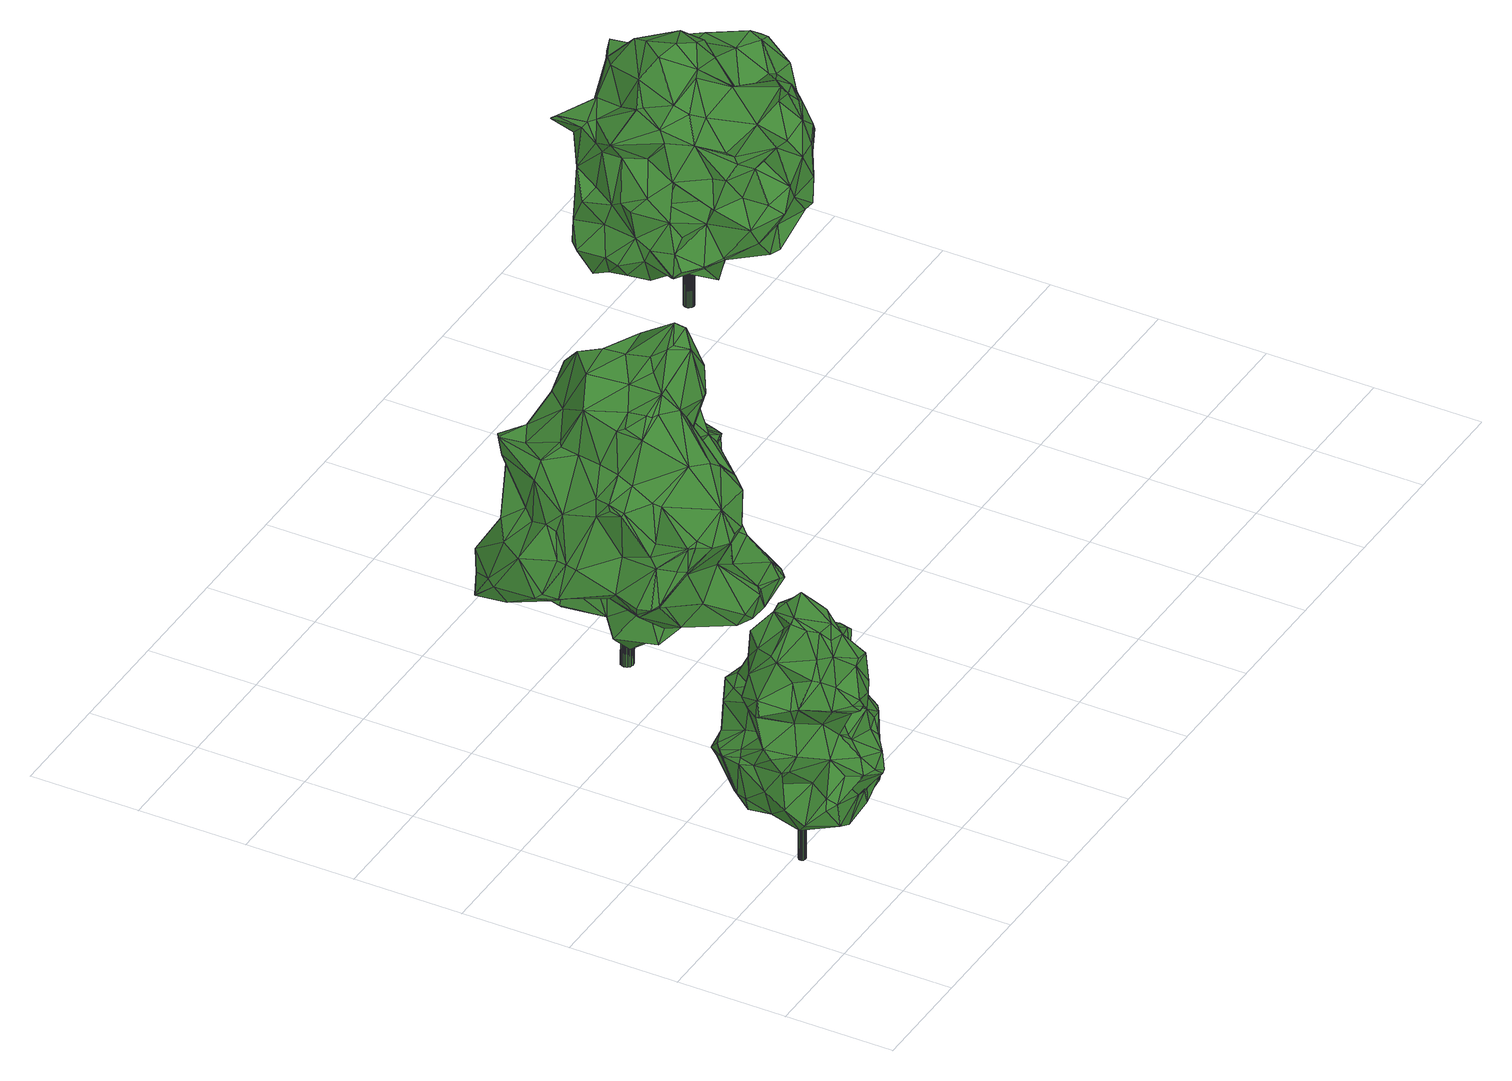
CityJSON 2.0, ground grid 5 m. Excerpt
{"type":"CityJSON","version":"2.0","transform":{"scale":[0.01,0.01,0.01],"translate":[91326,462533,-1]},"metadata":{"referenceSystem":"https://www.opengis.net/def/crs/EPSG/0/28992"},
"CityObjects":{
"tree1":{"type":"SolitaryVegetationObject","attributes":{"gtid":42,"crown_width_m":7.11,"crown_median_z":6.79,"trunk_H_m":6.56,"trunk_DBH_m":0.323,"trunk_radius_m":0.162,"trunk_base_height_m":0.23,"original_gtid":"42"},"geometry":[{"type":"Solid","lod":"3","boundaries":[[[[0,1,2]],[[3,4,5]],[[6,7,8]],[[6,8,9]],[[10,11,12]],[[13,14,15]],[[9,16,17]],[[18,19,20]],[[21,22,23]],[[4,24,5]],[[25,26,27]],[[28,29,30]],[[31,32,33]],[[34,35,33]],[[36,37,38]],[[39,40,12]],[[41,42,43]],[[28,30,44]],[[45,46,47]],[[47,48,45]],[[21,43,22]],[[6,49,7]],[[50,51,52]],[[53,54,55]],[[56,57,58]],[[59,60,61]],[[59,61,62]],[[40,63,64]],[[64,12,40]],[[65,12,64]],[[66,67,68]],[[69,70,71]],[[69,71,12]],[[27,72,25]],[[73,74,75]],[[76,77,78]],[[79,54,73]],[[12,11,39]],[[80,39,11]],[[81,82,83]],[[84,85,86]],[[87,88,89]],[[90,91,92]],[[15,93,94]],[[31,93,15]],[[92,95,96]],[[20,97,18]],[[91,98,92]],[[66,99,67]],[[100,37,101]],[[56,102,103]],[[104,103,102]],[[105,40,39]],[[58,93,106]],[[56,58,107]],[[13,15,94]],[[63,108,109]],[[40,108,63]],[[97,20,110]],[[111,97,110]],[[112,113,114]],[[86,85,115]],[[116,117,118]],[[117,53,55]],[[119,120,121]],[[34,122,35]],[[123,124,125]],[[126,125,124]],[[25,102,56]],[[79,127,1]],[[128,26,25]],[[128,25,68]],[[129,130,131]],[[132,133,59]],[[134,0,135]],[[130,136,137]],[[138,85,84]],[[30,29,139]],[[93,57,94]],[[93,58,57]],[[17,6,9]],[[15,32,31]],[[140,141,142]],[[98,95,92]],[[38,143,144]],[[122,145,35]],[[15,14,32]],[[146,7,49]],[[146,49,78]],[[101,37,147]],[[99,148,67]],[[149,150,29]],[[151,152,153]],[[154,115,133]],[[65,155,69]],[[95,156,96]],[[123,94,157]],[[158,88,129]],[[87,129,88]],[[98,159,95]],[[132,160,133]],[[115,59,133]],[[161,138,84]],[[31,145,93]],[[30,139,162]],[[146,163,148]],[[146,148,7]],[[97,164,165]],[[23,166,159]],[[151,153,86]],[[29,28,149]],[[103,157,56]],[[62,159,166]],[[62,95,159]],[[142,141,167]],[[23,159,98]],[[5,168,3]],[[128,18,26]],[[74,73,14]],[[119,169,170]],[[14,13,123]],[[14,123,74]],[[117,50,52]],[[171,169,121]],[[121,169,119]],[[59,115,60]],[[55,50,117]],[[107,172,173]],[[68,25,173]],[[40,105,108]],[[105,109,108]],[[132,59,166]],[[174,34,175]],[[130,87,134]],[[41,143,42]],[[173,25,56]],[[173,56,107]],[[128,67,176]],[[173,66,68]],[[9,66,173]],[[174,122,34]],[[53,177,54]],[[73,54,177]],[[21,178,149]],[[149,91,150]],[[79,75,127]],[[170,179,119]],[[120,119,179]],[[70,131,137]],[[180,181,182]],[[130,137,131]],[[36,183,184]],[[185,36,184]],[[139,29,150]],[[156,95,120]],[[89,54,1]],[[16,9,172]],[[141,67,148]],[[162,186,140]],[[139,186,162]],[[37,22,43]],[[104,187,126]],[[188,189,190]],[[161,84,135]],[[132,23,191]],[[12,65,69]],[[94,123,13]],[[110,150,91]],[[76,64,77]],[[134,152,136]],[[51,192,189]],[[62,120,95]],[[83,181,180]],[[86,115,154]],[[193,194,138]],[[140,186,18]],[[105,185,109]],[[169,195,170]],[[166,59,62]],[[105,39,185]],[[196,45,48]],[[98,178,23]],[[186,19,18]],[[155,76,82]],[[155,82,81]],[[117,52,197]],[[195,171,198]],[[176,141,140]],[[191,160,132]],[[151,154,199]],[[167,163,5]],[[164,200,170]],[[201,200,164]],[[196,1,127]],[[2,1,196]],[[136,130,134]],[[57,157,94]],[[144,44,202]],[[70,137,203]],[[71,70,203]],[[133,204,199]],[[17,205,206]],[[17,206,207]],[[208,51,188]],[[52,51,197]],[[148,163,141]],[[191,22,37]],[[209,196,127]],[[196,209,45]],[[2,114,193]],[[152,151,10]],[[193,135,2]],[[162,140,142]],[[7,99,8]],[[123,75,74]],[[6,181,49]],[[208,210,51]],[[111,164,97]],[[72,211,104]],[[202,24,212]],[[21,28,41]],[[207,182,181]],[[98,91,149]],[[178,98,149]],[[41,43,21]],[[197,51,210]],[[205,175,34]],[[75,213,127]],[[127,213,209]],[[31,33,35]],[[64,76,155]],[[64,155,65]],[[208,188,81]],[[117,214,215]],[[197,214,117]],[[61,216,62]],[[164,195,47]],[[164,170,195]],[[104,165,187]],[[165,217,187]],[[217,126,187]],[[217,218,126]],[[62,216,120]],[[75,79,73]],[[32,116,33]],[[89,219,54]],[[109,183,4]],[[176,140,18]],[[176,18,128]],[[141,176,67]],[[106,174,175]],[[85,138,115]],[[112,196,113]],[[89,88,219]],[[219,88,158]],[[220,209,213]],[[219,50,221]],[[50,55,221]],[[21,149,28]],[[23,178,21]],[[215,205,34]],[[48,198,196]],[[182,206,197]],[[195,169,171]],[[161,135,193]],[[222,216,61]],[[79,1,54]],[[70,190,131]],[[188,190,70]],[[128,68,67]],[[3,77,109]],[[4,3,109]],[[199,101,223]],[[204,101,199]],[[144,202,36]],[[138,194,222]],[[30,162,224]],[[174,106,145]],[[2,135,0]],[[154,151,86]],[[152,137,136]],[[210,180,182]],[[1,0,87]],[[0,134,87]],[[109,184,183]],[[138,60,115]],[[138,61,60]],[[120,216,121]],[[121,216,222]],[[54,221,55]],[[219,221,54]],[[222,61,138]],[[10,137,152]],[[186,139,19]],[[10,151,223]],[[110,19,150]],[[182,207,206]],[[129,192,219]],[[1,87,89]],[[110,91,225]],[[110,225,111]],[[44,144,28]],[[41,28,144]],[[168,226,227]],[[78,227,226]],[[16,172,106]],[[104,211,165]],[[47,217,165]],[[47,165,164]],[[132,166,23]],[[147,37,36]],[[124,123,157]],[[124,157,103]],[[44,24,202]],[[14,116,32]],[[73,116,14]],[[123,125,75]],[[106,93,145]],[[129,87,130]],[[70,69,188]],[[188,69,81]],[[155,81,69]],[[114,113,171]],[[17,16,175]],[[17,175,205]],[[142,224,162]],[[207,6,17]],[[63,109,77]],[[63,77,64]],[[167,141,163]],[[37,43,42]],[[215,214,206]],[[99,66,8]],[[10,223,147]],[[188,51,189]],[[56,157,57]],[[148,99,7]],[[106,175,16]],[[142,167,224]],[[210,182,197]],[[45,209,46]],[[96,156,201]],[[104,126,124]],[[104,124,103]],[[225,91,90]],[[225,90,111]],[[37,100,191]],[[163,146,168]],[[163,168,5]],[[37,143,38]],[[164,111,90]],[[121,194,171]],[[10,203,137]],[[215,206,205]],[[197,206,214]],[[203,10,12]],[[71,203,12]],[[9,8,66]],[[129,219,158]],[[219,51,50]],[[174,145,122]],[[150,19,139]],[[210,208,180]],[[20,19,110]],[[31,35,145]],[[100,160,191]],[[81,180,208]],[[81,83,180]],[[24,44,224]],[[5,224,167]],[[24,224,5]],[[30,224,44]],[[164,90,201]],[[96,201,92]],[[90,92,201]],[[144,143,41]],[[143,37,42]],[[126,228,125]],[[46,209,229]],[[220,229,209]],[[78,82,76]],[[170,200,156]],[[198,113,196]],[[198,171,113]],[[117,116,53]],[[177,53,116]],[[177,116,73]],[[156,179,170]],[[120,179,156]],[[72,102,25]],[[26,18,230]],[[27,230,72]],[[26,230,27]],[[18,97,230]],[[97,165,230]],[[48,47,198]],[[104,102,72]],[[211,230,165]],[[72,230,211]],[[154,133,199]],[[84,86,153]],[[161,193,138]],[[135,84,153]],[[135,153,134]],[[134,153,152]],[[168,227,3]],[[204,100,101]],[[6,207,181]],[[49,181,83]],[[191,23,22]],[[109,185,184]],[[49,82,78]],[[83,82,49]],[[199,223,151]],[[34,33,118]],[[215,118,117]],[[34,118,215]],[[116,118,33]],[[156,200,201]],[[114,2,112]],[[196,112,2]],[[47,195,198]],[[217,229,218]],[[202,212,183]],[[24,183,212]],[[202,183,36]],[[4,183,24]],[[171,194,114]],[[193,114,194]],[[121,222,194]],[[125,213,75]],[[228,213,125]],[[220,213,228]],[[168,146,226]],[[38,144,36]],[[147,223,101]],[[107,58,231]],[[106,231,58]],[[77,3,227]],[[77,227,78]],[[46,229,217]],[[173,172,9]],[[78,226,146]],[[160,100,204]],[[160,204,133]],[[147,80,11]],[[147,11,10]],[[172,107,231]],[[172,231,106]],[[218,229,220]],[[220,228,218]],[[218,228,126]],[[39,80,185]],[[36,185,80]],[[36,80,147]],[[46,217,47]],[[219,192,51]],[[189,192,190]],[[131,192,129]],[[190,192,131]],[[232,233,234]],[[232,234,235]],[[235,234,236]],[[235,236,237]],[[234,233,238]],[[234,238,236]],[[236,238,239]],[[236,239,237]],[[238,233,240]],[[238,240,239]],[[239,240,241]],[[239,241,237]],[[240,233,242]],[[240,242,241]],[[241,242,243]],[[241,243,237]],[[242,233,244]],[[242,244,243]],[[243,244,245]],[[243,245,237]],[[244,233,246]],[[244,246,245]],[[245,246,247]],[[245,247,237]],[[246,233,248]],[[246,248,247]],[[247,248,249]],[[247,249,237]],[[248,233,250]],[[248,250,249]],[[249,250,251]],[[249,251,237]],[[250,233,252]],[[250,252,251]],[[251,252,253]],[[251,253,237]],[[252,233,254]],[[252,254,253]],[[253,254,255]],[[253,255,237]],[[254,233,256]],[[254,256,255]],[[255,256,257]],[[255,257,237]],[[256,233,258]],[[256,258,257]],[[257,258,259]],[[257,259,237]],[[258,233,260]],[[258,260,259]],[[259,260,261]],[[259,261,237]],[[260,233,262]],[[260,262,261]],[[261,262,263]],[[261,263,237]],[[262,233,264]],[[262,264,263]],[[263,264,265]],[[263,265,237]],[[264,233,266]],[[264,266,265]],[[265,266,267]],[[265,267,237]],[[266,233,268]],[[266,268,267]],[[267,268,269]],[[267,269,237]],[[268,233,270]],[[268,270,269]],[[269,270,271]],[[269,271,237]],[[270,233,272]],[[270,272,271]],[[271,272,273]],[[271,273,237]],[[272,233,274]],[[272,274,273]],[[273,274,275]],[[273,275,237]],[[274,233,276]],[[274,276,275]],[[275,276,277]],[[275,277,237]],[[276,233,278]],[[276,278,277]],[[277,278,279]],[[277,279,237]],[[278,233,280]],[[278,280,279]],[[279,280,281]],[[279,281,237]],[[280,233,232]],[[280,232,281]],[[281,232,235]],[[281,235,237]]]]}]},
"tree2":{"type":"SolitaryVegetationObject","attributes":{"gtid":37,"crown_width_m":11.06,"crown_median_z":7.89,"trunk_H_m":7.24,"trunk_DBH_m":0.562,"trunk_radius_m":0.281,"trunk_base_height_m":0.65,"original_gtid":"37"},"geometry":[{"type":"Solid","lod":"3","boundaries":[[[[282,283,284]],[[285,286,287]],[[288,289,290]],[[291,292,293]],[[294,295,296]],[[297,298,299]],[[300,287,301]],[[287,286,301]],[[302,303,304]],[[305,306,307]],[[308,286,285]],[[309,310,311]],[[285,312,308]],[[313,314,315]],[[311,316,309]],[[317,318,298]],[[319,320,321]],[[322,301,286]],[[319,321,323]],[[324,287,300]],[[325,326,327]],[[328,326,325]],[[329,300,301]],[[330,331,321]],[[332,333,334]],[[309,334,333]],[[335,336,337]],[[338,336,335]],[[339,340,293]],[[341,342,343]],[[323,343,342]],[[344,345,346]],[[335,347,348]],[[285,349,312]],[[350,351,283]],[[352,302,353]],[[354,355,356]],[[357,308,358]],[[359,330,360]],[[361,357,358]],[[362,363,364]],[[341,359,365]],[[331,359,341]],[[366,340,367]],[[368,369,370]],[[371,372,373]],[[295,372,371]],[[374,375,376]],[[367,340,339]],[[377,378,379]],[[304,380,302]],[[313,381,382]],[[287,324,285]],[[383,384,385]],[[386,385,384]],[[387,352,388]],[[389,390,391]],[[392,390,389]],[[322,286,308]],[[332,334,393]],[[391,394,395]],[[396,397,398]],[[399,400,401]],[[402,342,403]],[[404,405,406]],[[358,312,407]],[[358,308,312]],[[395,310,408]],[[395,408,391]],[[312,409,407]],[[410,407,409]],[[367,411,412]],[[324,349,285]],[[290,413,414]],[[297,415,416]],[[417,418,419]],[[310,383,311]],[[385,311,383]],[[398,420,348]],[[312,349,338]],[[421,422,423]],[[387,424,425]],[[424,387,426]],[[380,304,427]],[[380,427,428]],[[344,300,329]],[[329,429,344]],[[324,346,349]],[[324,344,346]],[[430,374,431]],[[306,411,307]],[[432,307,411]],[[361,433,434]],[[386,384,395]],[[414,435,436]],[[437,438,417]],[[439,295,294]],[[313,315,437]],[[361,440,357]],[[441,297,442]],[[443,444,371]],[[404,445,446]],[[447,428,448]],[[449,434,450]],[[423,450,434]],[[451,452,453]],[[413,443,373]],[[302,352,387]],[[454,455,456]],[[377,379,305]],[[457,305,379]],[[369,381,458]],[[382,381,369]],[[403,459,402]],[[403,460,459]],[[461,431,462]],[[434,433,421]],[[395,463,386]],[[464,465,466]],[[297,467,415]],[[297,468,467]],[[430,405,404]],[[437,370,458]],[[469,466,470]],[[315,438,437]],[[315,471,438]],[[365,471,315]],[[457,468,305]],[[331,330,359]],[[331,343,323]],[[300,344,324]],[[371,296,295]],[[306,305,296]],[[294,296,305]],[[330,321,472]],[[472,321,320]],[[473,474,426]],[[290,289,443]],[[354,475,355]],[[321,331,323]],[[348,409,335]],[[426,387,388]],[[426,388,473]],[[392,363,390]],[[341,343,331]],[[284,476,293]],[[398,348,396]],[[347,396,348]],[[477,413,478]],[[354,318,475]],[[479,475,318]],[[425,424,480]],[[361,481,482]],[[483,304,303]],[[391,390,394]],[[363,394,390]],[[484,485,486]],[[425,487,488]],[[325,489,328]],[[486,425,490]],[[395,384,310]],[[383,310,384]],[[325,327,491]],[[347,332,492]],[[312,338,409]],[[493,412,289]],[[417,438,418]],[[458,370,369]],[[341,365,314]],[[444,443,289]],[[444,289,412]],[[413,435,414]],[[488,494,425]],[[495,492,332]],[[332,393,495]],[[290,436,288]],[[387,425,494]],[[335,409,338]],[[496,497,498]],[[436,499,288]],[[436,435,499]],[[360,418,471]],[[500,357,440]],[[368,370,421]],[[486,485,425]],[[350,501,364]],[[351,350,364]],[[398,368,420]],[[288,502,503]],[[305,432,377]],[[307,432,305]],[[433,410,421]],[[504,505,320]],[[413,290,443]],[[301,322,500]],[[309,333,506]],[[424,426,474]],[[459,505,504]],[[507,508,509]],[[337,333,332]],[[364,363,510]],[[468,511,305]],[[476,283,351]],[[419,479,449]],[[462,431,380]],[[462,380,428]],[[371,444,296]],[[306,296,444]],[[512,491,327]],[[367,339,411]],[[487,485,513]],[[382,424,474]],[[468,456,467]],[[457,456,468]],[[353,376,514]],[[446,328,489]],[[313,474,314]],[[414,436,290]],[[476,515,293]],[[516,517,514]],[[358,407,433]],[[417,370,437]],[[506,337,336]],[[433,407,410]],[[431,405,430]],[[466,405,431]],[[301,456,455]],[[518,406,465]],[[308,500,322]],[[403,342,341]],[[468,519,511]],[[399,363,400]],[[282,501,350]],[[309,316,334]],[[520,339,521]],[[522,451,453]],[[453,378,522]],[[378,377,522]],[[522,377,432]],[[305,511,294]],[[495,490,523]],[[469,524,525]],[[526,503,502]],[[487,425,485]],[[368,398,369]],[[483,508,393]],[[527,491,528]],[[529,491,512]],[[361,358,433]],[[357,500,308]],[[530,482,456]],[[359,471,365]],[[360,471,359]],[[293,515,521]],[[293,521,339]],[[421,423,434]],[[419,450,423]],[[531,477,475]],[[356,475,477]],[[418,479,419]],[[351,532,476]],[[422,421,370]],[[422,370,417]],[[449,450,419]],[[475,356,355]],[[364,501,362]],[[362,524,469]],[[354,298,318]],[[299,298,354]],[[410,409,420]],[[348,420,409]],[[454,457,379]],[[379,533,454]],[[505,528,534]],[[498,479,535]],[[534,472,505]],[[309,506,310]],[[352,536,388]],[[338,345,336]],[[508,484,486]],[[408,506,537]],[[460,403,474]],[[473,460,474]],[[361,482,440]],[[339,520,411]],[[526,502,512]],[[306,444,411]],[[538,446,489]],[[302,387,509]],[[412,411,444]],[[353,536,352]],[[323,402,319]],[[479,318,449]],[[366,518,340]],[[367,412,366]],[[539,528,491]],[[449,318,317]],[[449,317,434]],[[540,541,542]],[[353,380,376]],[[302,380,353]],[[402,323,342]],[[313,382,474]],[[320,505,472]],[[314,474,403]],[[314,403,341]],[[347,492,396]],[[507,509,387]],[[494,488,507]],[[494,507,387]],[[345,537,506]],[[469,447,448]],[[448,362,469]],[[473,543,460]],[[459,460,543]],[[429,544,344]],[[536,543,388]],[[545,435,531]],[[505,527,528]],[[469,525,464]],[[466,469,464]],[[302,509,303]],[[506,336,345]],[[545,534,435]],[[544,546,378]],[[448,428,386]],[[408,310,506]],[[362,394,363]],[[391,537,389]],[[462,428,547]],[[462,547,461]],[[365,315,314]],[[548,478,439]],[[413,372,439]],[[533,455,454]],[[411,522,432]],[[484,513,485]],[[424,382,549]],[[349,346,338]],[[345,338,346]],[[408,537,391]],[[344,537,345]],[[420,368,410]],[[550,369,397]],[[479,497,475]],[[498,497,479]],[[535,330,496]],[[550,549,382]],[[528,539,534]],[[435,534,499]],[[443,371,373]],[[413,477,435]],[[531,435,477]],[[421,410,368]],[[499,534,539]],[[497,545,531]],[[319,504,320]],[[459,504,319]],[[531,475,497]],[[363,392,400]],[[389,400,392]],[[344,544,537]],[[466,465,406]],[[501,541,524]],[[501,524,362]],[[373,372,413]],[[376,380,431]],[[512,499,539]],[[294,511,439]],[[509,508,303]],[[483,303,508]],[[364,532,351]],[[416,481,442]],[[404,406,518]],[[292,282,284]],[[292,284,293]],[[520,521,515]],[[319,402,459]],[[532,515,476]],[[532,520,515]],[[328,526,326]],[[439,372,295]],[[430,538,375]],[[430,446,538]],[[301,455,329]],[[551,543,536]],[[417,419,422]],[[423,422,419]],[[530,456,301]],[[364,510,552]],[[451,552,510]],[[304,483,553]],[[483,393,553]],[[316,385,427]],[[316,427,304]],[[506,333,337]],[[360,330,535]],[[545,472,534]],[[430,375,374]],[[452,510,363]],[[438,471,418]],[[554,425,480]],[[490,425,555]],[[466,406,405]],[[492,549,397]],[[492,397,396]],[[554,555,425]],[[369,398,397]],[[412,503,366]],[[439,478,413]],[[538,489,325]],[[376,375,514]],[[525,541,540]],[[556,446,445]],[[556,445,503]],[[467,482,415]],[[415,482,416]],[[533,329,455]],[[544,533,546]],[[544,429,533]],[[329,533,429]],[[378,533,379]],[[546,533,378]],[[530,301,482]],[[301,500,482]],[[550,382,369]],[[437,458,381]],[[437,381,313]],[[479,418,535]],[[360,535,418]],[[385,316,311]],[[304,553,316]],[[386,428,427]],[[386,427,385]],[[524,541,525]],[[545,557,472]],[[299,519,468]],[[299,468,297]],[[356,558,354]],[[299,558,519]],[[558,299,354]],[[526,512,327]],[[327,326,526]],[[517,353,514]],[[288,503,289]],[[493,289,503]],[[454,456,457]],[[507,513,508]],[[298,297,441]],[[298,441,317]],[[434,317,441]],[[548,439,511]],[[456,482,467]],[[539,491,529]],[[539,529,512]],[[507,488,513]],[[487,513,488]],[[376,431,374]],[[347,335,337]],[[496,557,497]],[[461,466,431]],[[337,332,347]],[[518,464,540]],[[464,525,540]],[[505,516,527]],[[516,551,517]],[[517,551,353]],[[353,551,536]],[[505,559,516]],[[516,559,551]],[[505,459,559]],[[480,424,549]],[[508,490,393]],[[486,490,508]],[[393,490,495]],[[448,386,463]],[[448,463,362]],[[523,555,554]],[[556,328,446]],[[404,446,430]],[[526,328,556]],[[503,526,556]],[[284,283,476]],[[560,518,540]],[[522,552,451]],[[491,516,514]],[[495,523,492]],[[549,492,523]],[[516,491,527]],[[394,362,463]],[[452,363,399]],[[452,399,453]],[[388,543,473]],[[459,543,559]],[[551,559,543]],[[508,513,484]],[[416,442,297]],[[518,445,404]],[[366,445,518]],[[503,445,366]],[[520,552,411]],[[493,503,412]],[[288,499,512]],[[452,451,510]],[[498,535,496]],[[532,552,520]],[[491,514,561]],[[477,478,356]],[[340,560,293]],[[340,518,560]],[[560,291,293]],[[532,364,552]],[[411,552,522]],[[330,472,557]],[[461,470,466]],[[469,470,447]],[[461,447,470]],[[464,518,465]],[[288,512,502]],[[447,547,428]],[[447,461,547]],[[491,561,325]],[[538,561,375]],[[325,561,538]],[[514,375,561]],[[548,519,558]],[[511,519,548]],[[548,558,478]],[[558,356,478]],[[394,463,395]],[[549,523,480]],[[523,554,480]],[[490,555,523]],[[350,283,282]],[[330,557,496]],[[497,557,545]],[[401,378,453]],[[401,544,378]],[[553,334,316]],[[393,334,553]],[[453,399,401]],[[416,482,481]],[[544,562,537]],[[389,537,562]],[[401,562,544]],[[389,562,400]],[[400,562,401]],[[560,540,542]],[[550,397,549]],[[361,434,481]],[[441,442,481]],[[441,481,434]],[[541,501,542]],[[282,542,501]],[[292,542,282]],[[292,291,542]],[[560,542,291]],[[500,440,482]],[[563,564,565]],[[563,565,566]],[[566,565,567]],[[566,567,568]],[[565,564,569]],[[565,569,567]],[[567,569,570]],[[567,570,568]],[[569,564,571]],[[569,571,570]],[[570,571,572]],[[570,572,568]],[[571,564,573]],[[571,573,572]],[[572,573,574]],[[572,574,568]],[[573,564,575]],[[573,575,574]],[[574,575,576]],[[574,576,568]],[[575,564,577]],[[575,577,576]],[[576,577,578]],[[576,578,568]],[[577,564,579]],[[577,579,578]],[[578,579,580]],[[578,580,568]],[[579,564,581]],[[579,581,580]],[[580,581,582]],[[580,582,568]],[[581,564,583]],[[581,583,582]],[[582,583,584]],[[582,584,568]],[[583,564,585]],[[583,585,584]],[[584,585,586]],[[584,586,568]],[[585,564,587]],[[585,587,586]],[[586,587,588]],[[586,588,568]],[[587,564,589]],[[587,589,588]],[[588,589,590]],[[588,590,568]],[[589,564,591]],[[589,591,590]],[[590,591,592]],[[590,592,568]],[[591,564,593]],[[591,593,592]],[[592,593,594]],[[592,594,568]],[[593,564,595]],[[593,595,594]],[[594,595,596]],[[594,596,568]],[[595,564,597]],[[595,597,596]],[[596,597,598]],[[596,598,568]],[[597,564,599]],[[597,599,598]],[[598,599,600]],[[598,600,568]],[[599,564,601]],[[599,601,600]],[[600,601,602]],[[600,602,568]],[[601,564,603]],[[601,603,602]],[[602,603,604]],[[602,604,568]],[[603,564,605]],[[603,605,604]],[[604,605,606]],[[604,606,568]],[[605,564,607]],[[605,607,606]],[[606,607,608]],[[606,608,568]],[[607,564,609]],[[607,609,608]],[[608,609,610]],[[608,610,568]],[[609,564,611]],[[609,611,610]],[[610,611,612]],[[610,612,568]],[[611,564,563]],[[611,563,612]],[[612,563,566]],[[612,566,568]]]]}]},
"tree3":{"type":"SolitaryVegetationObject","attributes":{"gtid":50,"crown_width_m":9.69,"crown_median_z":6.22,"trunk_H_m":6.65,"trunk_DBH_m":0.458,"trunk_radius_m":0.229,"trunk_base_height_m":-0.43,"original_gtid":"50"},"geometry":[{"type":"Solid","lod":"3","boundaries":[[[[613,614,615]],[[616,617,618]],[[619,620,621]],[[622,623,624]],[[625,626,627]],[[628,629,630]],[[631,632,633]],[[634,631,633]],[[635,636,637]],[[638,627,639]],[[640,641,642]],[[643,644,645]],[[644,646,645]],[[647,648,649]],[[650,651,652]],[[653,628,654]],[[655,656,657]],[[658,659,660]],[[661,662,663]],[[661,664,665]],[[661,665,666]],[[666,667,668]],[[669,629,670]],[[657,671,672]],[[673,672,671]],[[668,667,674]],[[673,671,675]],[[673,675,676]],[[677,654,678]],[[678,654,628]],[[679,680,681]],[[659,682,683]],[[659,683,684]],[[656,655,685]],[[686,687,685]],[[686,685,655]],[[688,652,676]],[[657,689,655]],[[690,634,632]],[[691,692,660]],[[693,694,695]],[[670,683,682]],[[663,696,697]],[[658,698,682]],[[637,636,628]],[[699,622,700]],[[658,682,659]],[[701,702,703]],[[704,705,706]],[[704,706,707]],[[708,689,657]],[[709,623,710]],[[628,630,637]],[[680,679,711]],[[712,713,714]],[[658,660,715]],[[716,698,658]],[[640,639,641]],[[717,718,648]],[[719,720,721]],[[722,723,724]],[[725,726,727]],[[728,650,729]],[[730,618,666]],[[615,731,732]],[[615,732,733]],[[709,734,735]],[[736,737,625]],[[652,651,707]],[[661,666,668]],[[738,675,739]],[[706,740,741]],[[740,742,741]],[[711,743,643]],[[644,643,743]],[[744,745,620]],[[744,620,746]],[[747,621,748]],[[749,750,751]],[[749,751,697]],[[752,753,754]],[[755,711,756]],[[731,615,614]],[[714,697,751]],[[692,757,619]],[[728,758,699]],[[700,624,759]],[[749,760,761]],[[629,762,719]],[[669,762,629]],[[715,761,760]],[[716,658,715]],[[763,716,715]],[[759,624,764]],[[623,764,624]],[[681,743,755]],[[765,721,617]],[[765,766,767]],[[766,635,767]],[[749,697,760]],[[614,768,769]],[[722,724,770]],[[749,771,772]],[[625,627,736]],[[636,635,678]],[[627,641,639]],[[735,734,736]],[[736,734,773]],[[774,702,613]],[[775,776,727]],[[777,758,728]],[[681,756,679]],[[641,626,642]],[[778,764,623]],[[779,737,780]],[[781,779,782]],[[725,783,784]],[[690,780,634]],[[785,662,661]],[[763,786,787]],[[763,787,788]],[[712,751,750]],[[764,778,789]],[[790,780,690]],[[791,744,717]],[[792,793,794]],[[677,701,654]],[[725,705,783]],[[795,796,645]],[[795,694,796]],[[797,798,799]],[[745,800,748]],[[801,748,800]],[[802,743,681]],[[803,729,804]],[[730,759,618]],[[655,805,806]],[[711,643,680]],[[807,655,806]],[[805,808,809]],[[732,731,753]],[[663,810,811]],[[769,768,812]],[[640,813,639]],[[636,678,628]],[[814,673,815]],[[635,816,678]],[[619,757,620]],[[766,816,635]],[[623,709,778]],[[817,778,709]],[[710,734,709]],[[710,773,734]],[[818,681,680]],[[768,819,813]],[[819,820,813]],[[821,697,696]],[[822,689,823]],[[824,825,826]],[[712,681,713]],[[703,684,683]],[[703,683,653]],[[616,618,759]],[[827,796,828]],[[828,796,829]],[[657,672,708]],[[632,790,690]],[[660,830,691]],[[659,830,660]],[[619,771,831]],[[638,832,766]],[[719,630,629]],[[704,833,705]],[[834,835,829]],[[831,771,749]],[[780,737,634]],[[642,626,812]],[[747,836,772]],[[837,797,799]],[[837,799,838]],[[828,829,835]],[[688,676,804]],[[641,627,626]],[[773,737,736]],[[795,770,695]],[[681,818,713]],[[738,839,777]],[[840,839,738]],[[794,793,782]],[[808,649,841]],[[818,727,842]],[[748,743,843]],[[618,844,845]],[[846,847,806]],[[714,751,712]],[[842,727,726]],[[634,737,848]],[[631,634,848]],[[823,708,835]],[[823,835,834]],[[849,705,725]],[[790,850,780]],[[779,780,850]],[[819,851,852]],[[661,811,810]],[[661,810,664]],[[806,850,790]],[[837,838,697]],[[697,838,786]],[[782,779,850]],[[634,633,632]],[[853,699,758]],[[812,768,642]],[[668,785,661]],[[692,854,660]],[[813,820,639]],[[790,632,855]],[[790,855,806]],[[701,613,702]],[[747,772,771]],[[740,705,849]],[[806,856,850]],[[676,675,738]],[[740,776,742]],[[740,849,776]],[[857,858,783]],[[857,783,833]],[[794,718,792]],[[653,654,703]],[[848,737,773]],[[728,699,859]],[[728,859,650]],[[860,700,858]],[[788,861,763]],[[743,711,755]],[[728,729,777]],[[862,815,652]],[[862,652,741]],[[679,756,711]],[[842,726,784]],[[784,726,725]],[[863,631,848]],[[739,840,738]],[[853,864,699]],[[753,718,865]],[[753,865,754]],[[645,827,866]],[[645,866,643]],[[810,842,784]],[[616,867,765]],[[655,689,822]],[[655,822,805]],[[775,742,776]],[[863,855,631]],[[708,823,689]],[[861,788,670]],[[833,707,857]],[[868,869,757]],[[637,767,635]],[[833,783,705]],[[760,697,786]],[[765,767,721]],[[675,656,739]],[[620,869,746]],[[754,746,869]],[[870,758,777]],[[623,622,864]],[[699,864,622]],[[676,815,673]],[[652,815,676]],[[775,727,680]],[[819,816,832]],[[694,693,871]],[[863,839,872]],[[710,864,873]],[[674,797,668]],[[719,797,674]],[[772,750,749]],[[808,841,856]],[[643,866,680]],[[765,617,616]],[[713,663,714]],[[739,874,840]],[[721,767,630]],[[637,630,767]],[[763,861,716]],[[875,692,691]],[[873,853,870]],[[863,873,870]],[[853,758,870]],[[670,716,861]],[[796,827,645]],[[622,624,700]],[[744,800,745]],[[621,620,745]],[[621,745,748]],[[782,850,856]],[[697,714,663]],[[620,757,869]],[[852,701,677]],[[852,677,816]],[[755,756,681]],[[694,871,834]],[[842,713,818]],[[797,821,662]],[[737,779,876]],[[837,697,821]],[[650,859,860]],[[860,859,700]],[[803,777,729]],[[862,814,815]],[[804,729,650]],[[782,793,826]],[[777,839,870]],[[754,868,752]],[[826,877,812]],[[753,877,826]],[[752,691,733]],[[752,733,753]],[[853,873,864]],[[873,863,848]],[[873,848,710]],[[710,623,864]],[[710,848,773]],[[878,840,874]],[[878,874,879]],[[737,876,625]],[[876,781,825]],[[876,825,626]],[[781,782,825]],[[614,769,731]],[[769,812,877]],[[731,769,877]],[[797,662,785]],[[797,785,668]],[[715,660,854]],[[703,702,684]],[[692,619,854]],[[619,831,854]],[[761,715,854]],[[784,783,810]],[[810,783,858]],[[854,749,761]],[[854,831,749]],[[687,874,739]],[[629,683,670]],[[653,683,629]],[[701,703,654]],[[694,829,796]],[[812,626,824]],[[812,824,826]],[[814,775,827]],[[719,721,630]],[[814,862,775]],[[670,682,698]],[[830,615,691]],[[732,753,733]],[[739,656,687]],[[657,656,671]],[[675,671,656]],[[753,731,877]],[[851,819,880]],[[851,880,701]],[[816,819,852]],[[813,640,768]],[[777,803,738]],[[744,746,881]],[[615,733,691]],[[823,871,822]],[[770,801,722]],[[644,801,646]],[[748,801,644]],[[651,857,707]],[[879,874,882]],[[688,804,650]],[[882,874,687]],[[856,809,808]],[[760,763,715]],[[670,698,716]],[[642,768,640]],[[718,883,746]],[[639,820,832]],[[883,881,746]],[[629,628,653]],[[706,705,740]],[[650,860,651]],[[652,706,741]],[[828,835,884]],[[631,855,632]],[[839,863,870]],[[674,720,719]],[[826,825,782]],[[778,867,616]],[[680,727,818]],[[885,747,748]],[[826,793,753]],[[663,713,842]],[[718,753,793]],[[792,718,793]],[[644,743,748]],[[701,880,613]],[[684,702,659]],[[659,702,774]],[[764,789,759]],[[816,677,678]],[[741,775,862]],[[772,836,750]],[[885,836,747]],[[720,844,721]],[[760,786,763]],[[824,626,825]],[[626,625,876]],[[834,829,694]],[[882,807,847]],[[827,775,680]],[[846,855,872]],[[806,855,846]],[[667,845,844]],[[674,667,844]],[[646,801,645]],[[801,800,722]],[[858,665,810]],[[666,665,730]],[[669,670,788]],[[879,872,839]],[[846,872,879]],[[859,699,700]],[[795,695,694]],[[724,695,770]],[[817,886,778]],[[791,717,723]],[[693,723,717]],[[717,648,647]],[[645,801,795]],[[752,868,691]],[[875,691,868]],[[875,868,692]],[[770,795,801]],[[833,704,707]],[[881,883,887]],[[881,887,744]],[[638,639,832]],[[816,766,832]],[[852,851,701]],[[768,614,880]],[[768,880,819]],[[614,613,880]],[[747,771,621]],[[619,621,771]],[[750,836,712]],[[805,822,808]],[[721,844,617]],[[693,717,871]],[[775,741,742]],[[647,871,717]],[[808,822,871]],[[808,871,649]],[[647,649,871]],[[823,834,871]],[[837,821,797]],[[720,674,844]],[[856,841,782]],[[648,841,649]],[[794,841,648]],[[794,782,841]],[[765,867,766]],[[876,779,781]],[[661,663,811]],[[766,886,638]],[[817,638,886]],[[867,886,766]],[[867,778,886]],[[616,789,778]],[[748,843,885]],[[757,692,868]],[[663,842,810]],[[617,844,618]],[[807,806,847]],[[754,865,746]],[[718,746,865]],[[846,879,847]],[[805,809,806]],[[856,806,809]],[[693,695,724]],[[819,832,820]],[[788,762,669]],[[797,762,798]],[[798,762,788]],[[719,762,797]],[[863,872,855]],[[804,676,803]],[[676,738,803]],[[718,887,883]],[[838,799,786]],[[652,707,706]],[[827,680,866]],[[798,788,799]],[[651,860,857]],[[860,858,857]],[[662,696,663]],[[821,696,662]],[[807,686,655]],[[802,681,843]],[[802,843,743]],[[836,885,843]],[[836,843,681]],[[836,681,712]],[[868,754,869]],[[725,727,849]],[[858,700,888]],[[828,884,827]],[[814,827,884]],[[835,708,672]],[[835,672,884]],[[673,884,672]],[[673,814,884]],[[807,882,686]],[[687,686,882]],[[847,879,882]],[[666,618,845]],[[667,666,845]],[[840,878,839]],[[879,839,878]],[[616,759,789]],[[627,638,889]],[[735,736,889]],[[627,889,736]],[[817,889,638]],[[817,709,889]],[[735,889,709]],[[693,724,723]],[[791,723,744]],[[800,744,723]],[[800,723,722]],[[830,774,615]],[[830,659,774]],[[656,685,687]],[[774,613,615]],[[759,730,888]],[[759,888,700]],[[888,665,858]],[[810,665,664]],[[888,730,665]],[[688,650,652]],[[717,887,718]],[[744,887,717]],[[794,648,718]],[[799,787,786]],[[799,788,787]],[[727,776,849]],[[890,891,892]],[[890,892,893]],[[893,892,894]],[[893,894,895]],[[892,891,896]],[[892,896,894]],[[894,896,897]],[[894,897,895]],[[896,891,898]],[[896,898,897]],[[897,898,899]],[[897,899,895]],[[898,891,900]],[[898,900,899]],[[899,900,901]],[[899,901,895]],[[900,891,902]],[[900,902,901]],[[901,902,903]],[[901,903,895]],[[902,891,904]],[[902,904,903]],[[903,904,905]],[[903,905,895]],[[904,891,906]],[[904,906,905]],[[905,906,907]],[[905,907,895]],[[906,891,908]],[[906,908,907]],[[907,908,909]],[[907,909,895]],[[908,891,910]],[[908,910,909]],[[909,910,911]],[[909,911,895]],[[910,891,912]],[[910,912,911]],[[911,912,913]],[[911,913,895]],[[912,891,914]],[[912,914,913]],[[913,914,915]],[[913,915,895]],[[914,891,916]],[[914,916,915]],[[915,916,917]],[[915,917,895]],[[916,891,918]],[[916,918,917]],[[917,918,919]],[[917,919,895]],[[918,891,920]],[[918,920,919]],[[919,920,921]],[[919,921,895]],[[920,891,922]],[[920,922,921]],[[921,922,923]],[[921,923,895]],[[922,891,924]],[[922,924,923]],[[923,924,925]],[[923,925,895]],[[924,891,926]],[[924,926,925]],[[925,926,927]],[[925,927,895]],[[926,891,928]],[[926,928,927]],[[927,928,929]],[[927,929,895]],[[928,891,930]],[[928,930,929]],[[929,930,931]],[[929,931,895]],[[930,891,932]],[[930,932,931]],[[931,932,933]],[[931,933,895]],[[932,891,934]],[[932,934,933]],[[933,934,935]],[[933,935,895]],[[934,891,936]],[[934,936,935]],[[935,936,937]],[[935,937,895]],[[936,891,938]],[[936,938,937]],[[937,938,939]],[[937,939,895]],[[938,891,890]],[[938,890,939]],[[939,890,893]],[[939,893,895]]]]}]}
},
"vertices":[
[654,201,820],[587,235,936],[627,181,814],[375,750,633],[374,749,630],[275,766,657],[434,680,1014],[381,759,940],[384,703,982],[348,633,1110],[648,483,642],[578,567,549],[635,628,590],[398,275,1283],[476,267,1269],[471,316,1307],[337,619,1250],[455,625,1148],[120,439,854],[133,490,748],[97,392,833],[307,486,392],[349,432,458],[281,328,402],[267,737,635],[149,484,1064],[131,481,993],[121,458,1010],[165,533,494],[145,534,557],[160,583,557],[479,460,1407],[525,367,1325],[547,410,1322],[531,479,1285],[482,462,1405],[390,562,590],[404,430,519],[339,483,617],[568,588,510],[528,716,542],[316,502,418],[333,497,418],[335,496,415],[196,618,545],[422,275,966],[345,169,1009],[334,203,876],[403,201,832],[468,710,856],[744,452,1048],[727,528,958],[723,483,1050],[682,356,1140],[618,308,1032],[708,352,1118],[236,440,1215],[342,360,1335],[311,417,1368],[476,161,483],[477,157,484],[445,135,491],[333,157,442],[552,740,588],[609,747,598],[634,720,615],[335,619,975],[233,568,972],[198,583,1018],[629,655,668],[743,553,714],[684,536,684],[182,348,1037],[549,199,1150],[489,198,1162],[460,194,1142],[580,803,755],[521,754,635],[511,725,778],[557,188,1008],[547,568,572],[636,667,817],[570,693,796],[520,648,872],[668,182,520],[608,168,486],[673,230,518],[672,329,839],[731,355,888],[649,386,912],[230,270,675],[122,340,581],[92,231,558],[349,420,1376],[377,319,1317],[207,130,520],[145,161,623],[133,292,859],[141,282,489],[330,691,944],[411,395,546],[434,420,565],[284,392,1100],[301,314,1126],[198,317,1044],[510,684,523],[383,535,1348],[244,471,1232],[523,721,545],[494,723,557],[115,352,768],[131,326,773],[587,180,810],[527,164,796],[546,138,768],[570,183,450],[528,342,1247],[675,389,1157],[549,420,1242],[376,25,716],[349,123,590],[408,35,712],[475,470,1392],[369,250,1226],[315,279,1123],[361,236,1082],[231,182,1063],[525,173,977],[183,548,988],[776,389,872],[753,402,715],[764,458,742],[336,228,517],[509,244,543],[673,275,684],[638,213,640],[709,406,632],[715,456,646],[552,134,563],[123,556,738],[167,570,781],[248,594,818],[169,671,743],[325,462,440],[232,523,524],[430,500,1377],[363,709,841],[497,502,620],[286,715,897],[185,437,492],[123,434,642],[619,367,542],[685,382,613],[674,230,521],[596,332,496],[599,770,744],[187,130,641],[346,314,1204],[758,360,897],[284,206,457],[367,299,570],[635,214,639],[144,640,734],[260,710,770],[246,198,805],[276,248,946],[319,187,432],[198,696,750],[349,719,672],[341,40,750],[286,64,745],[473,80,745],[293,559,1209],[239,572,1112],[427,535,1362],[439,588,1199],[231,489,850],[551,339,1123],[210,411,476],[275,128,682],[576,630,960],[516,653,1024],[601,617,1016],[387,713,635],[447,638,657],[486,627,498],[138,555,762],[231,181,1059],[741,584,794],[738,482,834],[751,503,774],[349,369,511],[763,420,862],[579,149,702],[508,112,695],[359,117,775],[510,172,903],[680,509,1035],[391,177,825],[591,355,516],[262,136,736],[173,174,665],[284,588,584],[682,488,649],[460,355,586],[567,608,1218],[538,571,1126],[526,645,1047],[692,639,851],[396,143,1028],[710,635,961],[199,320,1040],[289,616,635],[395,143,1032],[558,493,1115],[577,483,1192],[407,126,574],[307,132,1022],[329,103,1032],[716,417,1016],[364,107,1033],[724,407,1046],[441,134,596],[523,390,644],[226,693,668],[175,419,654],[414,653,702],[402,687,663],[335,143,1038],[363,108,1030],[251,368,926],[348,466,1308],[441,425,123],[425,425,123],[440,429,123],[431,417,780],[430,421,780],[415,417,780],[439,433,123],[429,425,780],[436,436,123],[426,429,780],[433,439,123],[423,431,780],[429,441,123],[419,433,780],[425,441,123],[415,433,780],[421,441,123],[410,433,780],[417,439,123],[407,431,780],[413,436,123],[403,428,779],[411,433,123],[401,425,779],[409,429,123],[399,421,779],[409,425,123],[399,417,779],[409,421,123],[399,413,779],[411,417,123],[401,409,779],[414,413,123],[404,405,779],[417,411,123],[407,403,779],[421,409,123],[411,401,779],[425,409,123],[415,401,779],[429,409,123],[419,402,779],[433,411,123],[423,403,779],[437,414,123],[426,406,780],[439,417,123],[429,409,780],[441,421,123],[430,413,780],
[1523,1202,623],[1503,1113,650],[1486,1144,642],[1484,1595,1735],[1481,1543,1729],[1485,1542,1728],[814,1394,751],[837,1314,811],[782,1320,828],[1396,1208,683],[1477,1177,644],[1307,1081,599],[938,1192,1121],[917,1188,1103],[995,1155,1063],[1045,1506,1452],[980,1581,1296],[971,1513,1269],[1560,1500,1506],[1421,1484,1680],[1363,1970,706],[1472,1951,627],[1485,1917,638],[1123,1179,1169],[1094,1125,1036],[1146,1131,1051],[1480,1596,1736],[1698,1843,942],[1740,1759,915],[1741,1817,750],[1507,1765,1612],[1110,2130,1085],[1048,2123,890],[1047,2139,1118],[1687,1861,766],[999,1675,1301],[896,1638,1208],[808,2148,604],[783,1989,640],[769,2044,707],[1397,1553,1691],[808,2152,607],[1583,1569,1514],[1090,1586,350],[1023,1482,466],[948,1588,491],[1059,1486,452],[1454,1435,1455],[760,1926,896],[785,2079,729],[1564,1990,1032],[1609,1901,1015],[1618,1916,933],[1552,1881,1407],[1594,1832,1273],[1575,1866,1268],[1565,1812,1436],[1234,1061,712],[1225,1092,591],[927,2216,743],[858,2167,670],[854,2172,685],[1575,1577,1413],[1625,1743,1303],[1587,1660,1415],[1539,2035,1244],[1499,2050,1411],[1550,1710,1545],[1527,1199,626],[1505,1113,654],[1263,2038,705],[1225,1928,728],[867,1565,1221],[848,1547,1207],[832,1488,1211],[1350,1635,1635],[1350,1750,1611],[839,2036,893],[901,1938,990],[1241,1674,1552],[1638,1461,843],[1612,1437,901],[1526,1283,752],[915,2092,944],[1167,1132,577],[1164,1093,646],[1282,2054,1363],[1339,2042,1133],[1165,2106,1252],[904,1217,981],[904,1217,1091],[882,1254,984],[1238,1705,570],[1209,1683,522],[1234,1742,545],[1309,1185,1148],[1424,1282,1116],[1274,1268,1260],[1299,1869,755],[1140,2132,1100],[1281,2125,951],[1735,1773,740],[1713,1701,771],[1712,1762,728],[1691,1685,758],[1319,2183,621],[1231,2146,648],[1612,1448,1151],[1662,1510,1059],[1727,1549,1071],[1640,1497,1070],[1551,2032,843],[1668,1554,908],[1701,1617,862],[1514,2065,1258],[1465,2071,1018],[1436,2062,1263],[1555,1508,1008],[1587,1437,1144],[1555,1439,1148],[877,2141,660],[1024,2202,717],[1074,1417,632],[1133,1507,704],[1099,1384,670],[1341,1848,1610],[1738,1619,1082],[1407,1858,1556],[1301,1946,1586],[1130,1204,882],[1056,1230,723],[834,1326,1003],[763,1377,828],[1140,1512,1503],[1134,1533,1511],[1003,2151,1276],[929,1944,1178],[969,1934,1252],[1397,2060,1439],[1185,1952,1368],[1072,2062,1232],[1053,1891,1308],[1325,2191,859],[1397,2193,672],[1232,2151,650],[1551,1803,764],[1519,1749,783],[1481,1631,1346],[1199,1574,558],[1235,1707,691],[1218,1140,1037],[1181,1839,1586],[1059,1788,1498],[795,1493,841],[801,1399,768],[1082,2196,1228],[1009,2138,1189],[906,1220,1096],[1310,1599,1595],[1052,1627,1452],[1060,1594,1470],[815,1298,841],[958,1250,924],[1066,1356,624],[1207,1480,451],[1495,1611,915],[1635,1527,838],[1022,1789,1296],[1032,1875,1302],[1340,1287,918],[1398,1364,958],[1436,1300,1083],[1338,1462,1400],[1423,1432,1449],[1274,1454,1477],[1210,1281,1311],[1147,2166,1216],[947,2091,671],[1070,2190,692],[1265,1629,827],[1328,1824,847],[1640,1526,840],[1396,1394,635],[1247,1309,807],[1239,1486,799],[1169,1499,1504],[1116,1330,1337],[1425,1410,839],[1401,1523,972],[944,1991,1015],[739,1838,740],[1134,2191,672],[1188,2153,846],[850,1612,1156],[1452,1067,660],[880,1508,973],[870,1373,1023],[860,1774,1107],[1382,2183,845],[1131,1618,1500],[1237,1521,1558],[1486,1953,623],[1491,2125,624],[1482,2154,616],[1494,2128,642],[1451,2186,596],[1383,2191,619],[1183,1479,393],[1532,2120,786],[1050,1673,509],[1510,2073,1017],[889,1356,828],[1350,2190,622],[1592,2169,898],[797,1765,917],[788,1717,919],[850,1798,1019],[893,1573,735],[1375,1571,1677],[1528,1285,748],[1001,1378,582],[1013,1308,604],[811,2015,639],[919,1858,608],[1626,1791,1148],[1433,2168,615],[1489,2009,617],[1464,1989,631],[1464,1357,813],[990,1386,1196],[1037,1478,649],[1448,2183,595],[1177,1767,520],[1420,1072,675],[973,1841,548],[1164,1802,718],[1247,1270,623],[971,1417,1215],[1260,1087,730],[1258,1073,722],[1320,1250,917],[1527,2158,880],[1497,1335,761],[1412,1399,632],[955,1381,529],[951,1836,572],[944,1812,692],[1142,1721,622],[1296,1554,1566],[786,1671,908],[1467,1137,706],[1355,1462,1267],[807,1723,734],[853,1846,1037],[1151,2006,738],[1594,1568,1158],[1182,1639,501],[1005,1713,740],[1397,1396,631],[1447,1383,581],[1445,1379,581],[1062,2062,715],[1519,1456,1202],[765,1740,752],[1422,1472,1184],[1325,1689,937],[933,1383,1048],[1414,2163,889],[1401,2056,1025],[1053,1931,731],[1311,1232,762],[1619,1869,801],[1472,2138,823],[1502,2135,811],[1021,1410,562],[748,1808,764],[848,1481,1217],[1012,2020,712],[1286,1263,632],[1138,1665,470],[1584,1441,1162],[1253,1675,165],[1225,1675,165],[1252,1682,165],[1261,1665,889],[1260,1672,889],[1233,1665,889],[1249,1689,165],[1258,1679,889],[1245,1695,165],[1253,1685,889],[1239,1699,165],[1248,1689,889],[1233,1702,165],[1241,1692,889],[1225,1703,165],[1234,1693,889],[1218,1702,166],[1226,1692,889],[1211,1699,166],[1219,1690,889],[1205,1695,166],[1214,1685,889],[1201,1689,166],[1209,1679,889],[1198,1683,166],[1206,1673,889],[1197,1675,165],[1205,1665,889],[1198,1668,165],[1206,1658,889],[1200,1661,165],[1209,1651,889],[1205,1655,165],[1213,1645,889],[1211,1651,165],[1219,1641,889],[1217,1648,165],[1226,1638,889],[1225,1647,165],[1233,1637,889],[1232,1648,165],[1240,1638,888],[1239,1650,164],[1247,1641,888],[1245,1655,164],[1253,1645,888],[1249,1661,165],[1257,1651,888],[1252,1667,165],[1260,1657,889],
[3810,2373,1185],[3745,2560,1161],[3708,2426,1043],[4097,2876,936],[4124,2846,912],[4124,2847,892],[3559,2219,757],[3435,2307,722],[3479,2292,637],[3888,3071,805],[3899,3109,868],[3890,3069,808],[3621,3058,1177],[3553,2891,1206],[3696,2990,1286],[4143,2512,1047],[4087,2507,922],[4151,2617,1002],[3489,3244,928],[3455,3247,950],[3458,3246,952],[3454,3219,975],[4096,2671,1185],[4137,2611,1149],[4161,2659,1132],[3865,2965,1199],[3809,2839,1307],[3694,2794,1329],[3677,2925,1308],[3611,2830,1299],[3544,2577,396],[3482,2483,385],[3387,2630,438],[3418,2573,521],[3264,2770,763],[3307,2718,820],[3295,2834,766],[3754,3139,553],[3748,3027,399],[3703,3064,369],[4016,2413,1019],[4015,2504,1076],[3332,3075,580],[3457,3111,445],[3351,3091,455],[3887,2271,884],[3870,2304,1004],[3759,2244,910],[4037,2658,660],[4056,2598,586],[3912,2516,638],[3925,2782,678],[3956,2818,659],[4101,2775,693],[4148,2718,708],[4124,2633,572],[4083,2508,921],[4039,2342,840],[3456,3112,441],[3352,2981,358],[3481,3045,411],[4160,2689,716],[3533,3157,436],[3587,3180,412],[4009,2539,1069],[4073,2606,1173],[3688,2528,394],[3624,2685,457],[3658,2543,496],[3984,2318,906],[3997,2378,998],[3912,2347,1064],[3447,3020,451],[3397,2951,585],[3559,3010,564],[3640,3124,471],[3257,3017,491],[3451,3217,975],[3619,2289,1028],[3627,2230,849],[3296,2699,573],[3301,2726,509],[3258,2575,503],[3944,2483,583],[3913,2430,528],[3968,2307,855],[3775,3143,681],[3894,2993,689],[3905,2447,1134],[3848,2360,1131],[3943,2395,1105],[3810,2923,357],[3774,2880,355],[3717,2918,369],[3786,2965,370],[3320,2976,350],[3902,3064,1081],[3785,3134,976],[3648,2538,375],[3703,2413,589],[3743,2597,618],[3765,2438,646],[3876,2257,734],[3931,2292,809],[3349,2637,703],[3391,2646,876],[4154,2602,821],[4146,2641,814],[4114,2692,925],[3260,2535,542],[3299,2587,594],[3251,2568,509],[3788,2776,418],[3790,2737,454],[3694,2748,446],[3760,3193,617],[3694,3191,537],[4051,2835,689],[3633,2622,1055],[3561,2490,969],[3539,2440,982],[3759,3153,1125],[3782,3151,1174],[3685,3107,1162],[3579,3101,1026],[3648,3222,513],[3579,3094,502],[3754,2881,362],[3651,2913,383],[3727,2856,410],[3520,2492,403],[3420,2505,698],[3398,2413,571],[3410,2464,785],[3558,2284,533],[3401,2410,562],[3833,2272,590],[3674,2322,517],[3760,2393,605],[3505,2406,976],[3474,2588,1027],[3462,2436,910],[3643,2536,385],[3685,2526,397],[3524,2273,806],[3735,3232,696],[3973,2914,797],[3867,2261,609],[3853,2249,619],[4015,2543,818],[3907,2294,737],[3891,2998,898],[4047,2738,1035],[4012,2835,1171],[4128,2685,1098],[3690,2694,1237],[3686,2699,1194],[3253,2566,506],[3673,2313,602],[3647,2286,503],[3731,3140,1115],[3832,2394,1093],[3632,2857,445],[3736,2789,420],[3732,3272,638],[3997,3015,1005],[3473,3046,1003],[3454,3076,991],[3505,2875,1089],[3341,2909,1002],[3822,2836,455],[3812,2730,470],[4110,2626,572],[3962,2418,598],[3875,2454,701],[3984,2391,820],[3959,2835,918],[3440,3095,966],[3374,2593,628],[3443,2711,1000],[3433,2707,1023],[3434,2785,918],[3291,2597,494],[3351,2727,383],[4071,2545,687],[4067,2545,688],[3985,2476,640],[3349,2476,534],[3350,2476,530],[3620,2573,504],[3651,3221,512],[3671,3187,515],[3312,3022,698],[3424,3110,775],[3389,3003,706],[3323,2891,722],[3398,3005,724],[3860,2693,537],[3866,2649,687],[3543,2723,1139],[3752,2731,1320],[3546,2962,407],[3562,2978,398],[3980,2674,1168],[3915,3028,1091],[3730,2643,558],[3839,2693,1203],[3825,2736,1284],[4013,2496,599],[3322,2926,612],[3261,2887,496],[3513,2850,1102],[3504,2874,1092],[3439,2733,1078],[3491,2780,462],[3352,2876,400],[3303,2809,410],[3773,2323,955],[3728,2269,720],[3918,2830,1188],[3812,2924,359],[3262,2831,476],[3331,2907,375],[3632,2367,548],[4060,2417,576],[4025,2409,588],[3656,3227,730],[3656,3136,590],[3386,2880,922],[3806,2673,522],[3521,2481,602],[4121,2733,854],[4118,2734,852],[3471,3098,785],[3475,3074,766],[3596,3133,952],[3753,2788,418],[3410,3012,935],[3773,2584,1125],[3873,2595,1028],[3725,3202,745],[3730,2267,721],[3529,3181,857],[3386,2971,920],[3810,2901,503],[3911,2888,570],[3786,3123,617],[3793,2978,578],[4001,2361,815],[3615,2936,393],[3598,3220,841],[3767,3134,834],[3468,2502,895],[3549,2621,477],[4001,2828,1063],[3561,2356,936],[3515,2390,809],[3666,3248,738],[3297,2766,613],[3539,3159,849],[3651,3180,815],[3610,3057,598],[3610,2342,951],[3556,2975,1036],[3563,2663,1102],[3670,3026,692],[3535,3075,770],[3749,2561,1161],[3546,2541,730],[3485,3014,735],[3474,2651,877],[3411,2976,413],[3581,2364,578],[3932,2958,1057],[3438,2701,720],[3944,2840,659],[3789,3050,1183],[3698,2725,57],[3675,2725,57],[3697,2731,57],[3711,2736,722],[3710,2742,722],[3688,2735,722],[3695,2737,57],[3708,2747,722],[3691,2741,57],[3704,2752,722],[3686,2745,57],[3699,2755,722],[3680,2747,57],[3694,2758,722],[3675,2748,57],[3688,2758,722],[3669,2747,57],[3682,2757,722],[3663,2745,57],[3676,2755,722],[3659,2741,57],[3672,2751,722],[3655,2736,57],[3668,2746,722],[3653,2731,57],[3666,2741,722],[3652,2725,58],[3665,2735,723],[3653,2719,58],[3666,2729,723],[3655,2713,58],[3669,2723,723],[3659,2709,58],[3672,2719,723],[3664,2705,58],[3677,2715,723],[3669,2703,58],[3683,2713,723],[3675,2702,57],[3689,2712,722],[3681,2703,57],[3694,2713,722],[3687,2705,57],[3700,2716,722],[3691,2709,57],[3705,2719,722],[3695,2714,57],[3708,2724,722],[3697,2719,57],[3710,2730,722]
]}
